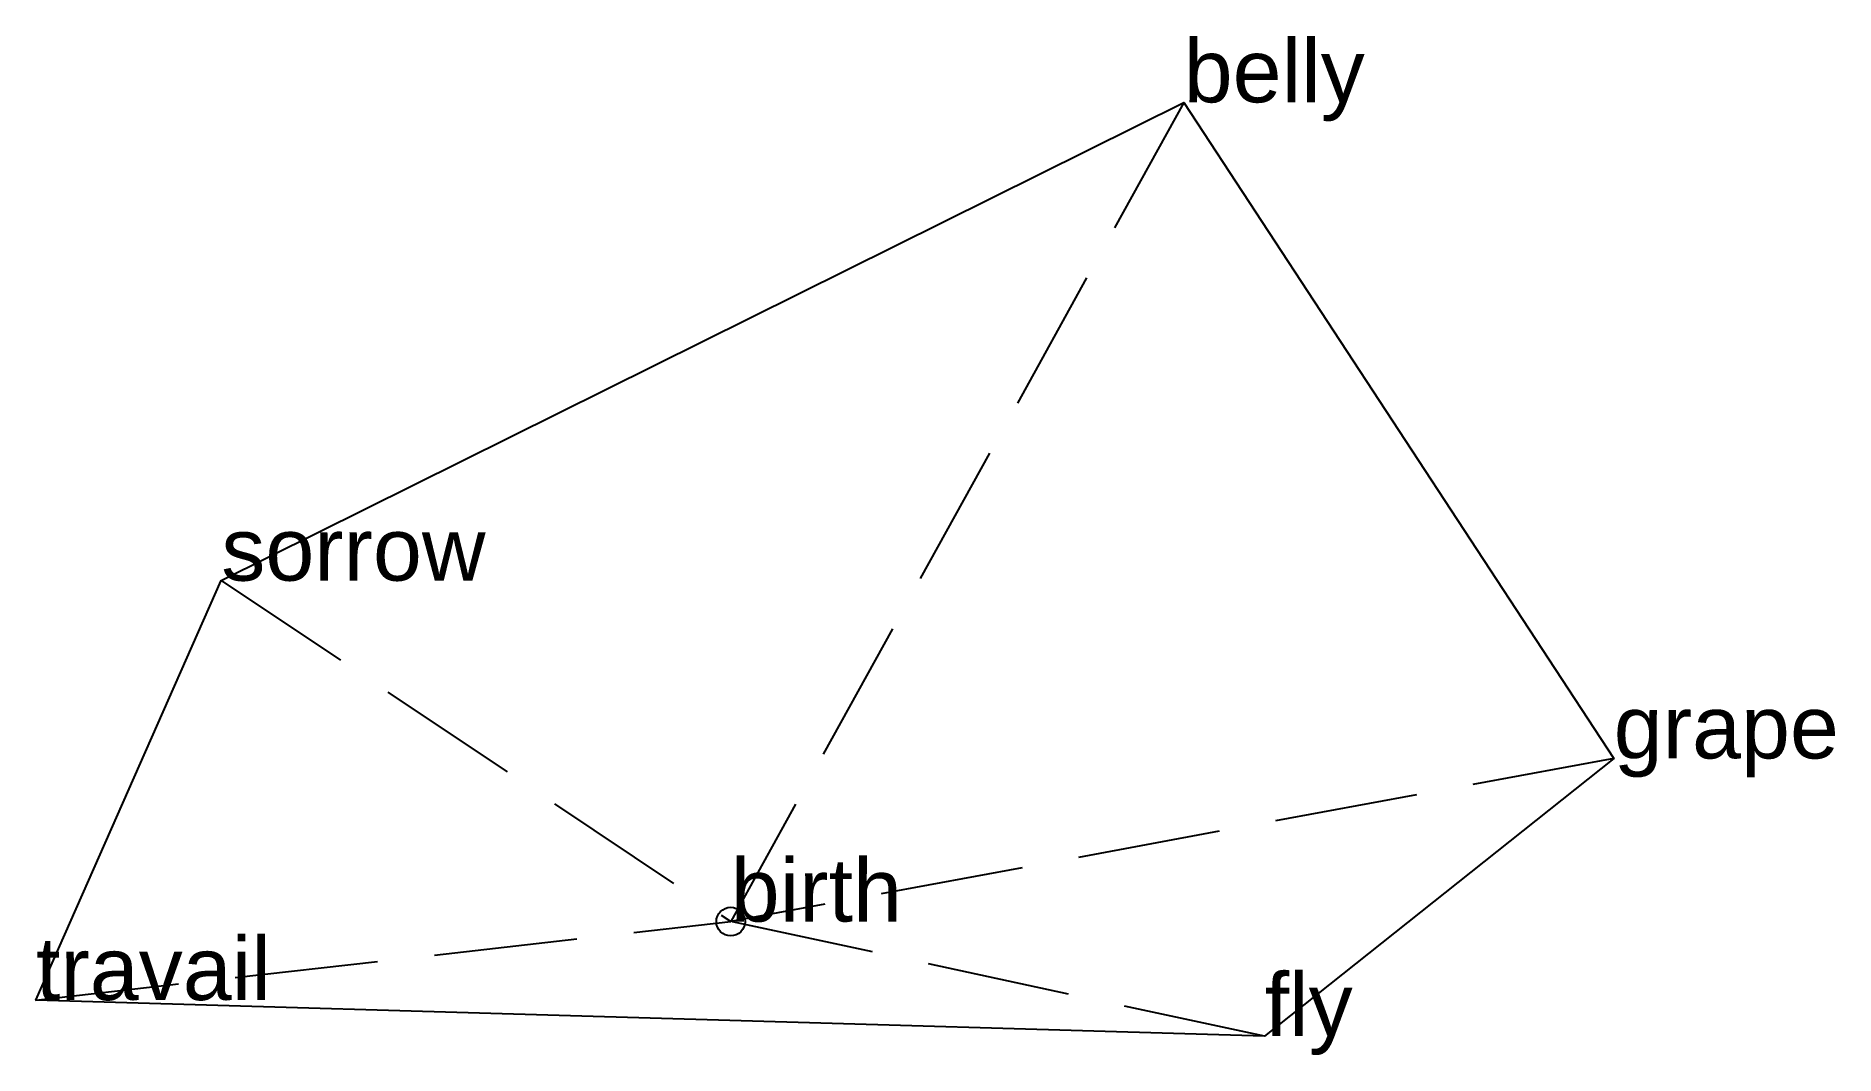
# Model space of a CAD drawing. Extents: x -1.21 to 1.93, y -0.23 to 1.55.
import ezdxf

# ---------------------------------------------------------------- set-up
doc = ezdxf.new("R2010")
doc.units = 0
doc.linetypes.add('DASHED2', pattern=[0.3, 0.25, -0.05])
doc.layers.add('TEXT', color=1, linetype='CONTINUOUS')
doc.styles.get("Standard").update_dxf_attribs({"font": 'arial.ttf'})

msp = doc.modelspace()

# ---------------------------------------------------------------- linework, layer by layer
at = {"linetype": 'DASHED2'}
for p in [(0.7905, 1.4302), (-0.8889, 0.5952), (1.541, 0.2848), (-1.2123, -0.137), (0, 0), (0.9318, -0.1998)]:
    msp.add_line(p, (0, 0), dxfattribs=at)
msp.add_circle((0, 0), 0.025)
at = {"layer": 'OUTLINE', "linetype": 'CONTINUOUS'}
msp.add_polyline3d([(0.9318, -0.1998, 0), (-1.2123, -0.137, 0), (-0.8889, 0.5952, 0), (0.7905, 1.4302, 0), (1.541, 0.2848, 0), (0.9318, -0.1998, 0)], close=True, dxfattribs=at)

# ---------------------------------------------------------------- texts
at = {"layer": 'TEXT'}
for s, p in [('belly', (0.7905, 1.4302)), ('sorrow', (-0.8889, 0.5952)), ('grape', (1.541, 0.2848)), ('birth', (0, 0)), ('travail', (-1.2123, -0.137)), ('fly', (0.9318, -0.1998))]:
    msp.add_text(s, height=0.11, dxfattribs=at).set_placement(p)

doc.saveas('drawing.dxf')
